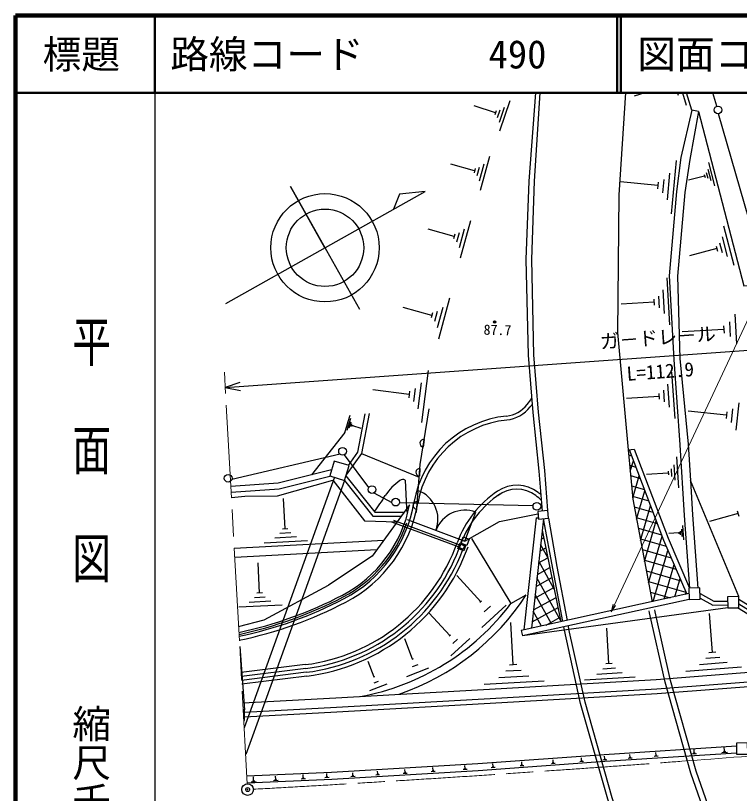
# Model space of a CAD drawing. Units: millimetres, scale not verified. Extents: x 40000 to 680000, y 20000 to 380000.
# Drawn here: x 40000 to 133574, y 279500 to 380000 of the extents above; entities that cross this region are included whole.
import ezdxf
from ezdxf.enums import TextEntityAlignment as Align

# ---------------------------------------------------------------- set-up
doc = ezdxf.new("R2010")
doc.units = ezdxf.units.MM
doc.header["$LTSCALE"] = 1000
doc.header["$PDMODE"] = 32
doc.header["$PDSIZE"] = 500
doc.linetypes.add('CHAIN', pattern=[18.5, 12, -1.5, 3.5, -1.5])
for name, color, linetype, lineweight in [('M-BGD', 7, 'Continuous', 25), ('M-BMK', 2, 'CHAIN', 13), ('M-BMK-SRVR', 3, 'Continuous', 25), ('M-TTL', 2, 'Continuous', 140), ('M-TTL-BAND', 7, 'Continuous', 25), ('M-TTL-LINE', 7, 'Continuous', 50)]:
    doc.layers.add(name, color=color, linetype=linetype, lineweight=lineweight)
doc.layers.add('M-TTL-TXT', color=7, linetype='Continuous')
doc.styles.add('@ＭＳ ゴシック', font='')
doc.styles.add('ＭＳ ゴシック', font='')
doc.styles.get('@ＭＳ ゴシック').set_extended_font_data('@MS Gothic')
doc.styles.get('ＭＳ ゴシック').set_extended_font_data('MS Gothic')

# ---------------------------------------------------------------- blocks, each defined once
blk = doc.blocks.new('open_arrow')
at = {"color": 0, "linetype": 'Continuous', "lineweight": -2}
blk.add_lwpolyline([(7.5, 1.25), (0, 0), (7.5, -1.25)], dxfattribs=at)

msp = doc.modelspace()

# ---------------------------------------------------------------- linework, layer by layer
at = {"layer": 'M-BGD'}
for p, q in [((121350, 370000), (119965, 369586)), ((125562, 370000), (125653, 369696)), ((126198, 370000), (126672, 368412)), ((130659, 368287), (130121, 370000)), ((103896, 368994), (102562, 365053)), ((102047, 367424), (99289, 368358)), ((103169, 368142), (102502, 366172)), ((102130, 367670), (101964, 367177)), ((102608, 367783), (102274, 366798)), ((135891, 349866), (130865, 367312)), ((101269, 361801), (100057, 357391)), ((99340, 359960), (96253, 360808)), ((100525, 360820), (99919, 358615)), ((125409, 361274), (124739, 354382)), ((129584, 360999), (130360, 358006)), ((99416, 360235), (99264, 359684)), ((99932, 360390), (99629, 359287)), ((129479, 360173), (129867, 358676)), ((123779, 358823), (123612, 357100)), ((124552, 359618), (124217, 356172)), ((129074, 359270), (126979, 358727)), ((129026, 359457), (129123, 359083)), ((129277, 359721), (129470, 358973)), ((123006, 358029), (118182, 358498)), ((123048, 358460), (122964, 357598)), ((98816, 353484), (97488, 348650)), ((131524, 352823), (132841, 347742)), ((96702, 351466), (93319, 352395)), ((96785, 351768), (96619, 351163)), ((97351, 351937), (97019, 350729)), ((98001, 352408), (97336, 349992)), ((131345, 351422), (132004, 348881)), ((130658, 349888), (127101, 348966)), ((130576, 350205), (130741, 349570)), ((131002, 350655), (131331, 349384)), ((124184, 346101), (124527, 340031)), ((123099, 343756), (123184, 342239)), ((123663, 344549), (123834, 341514)), ((96114, 343476), (94662, 338193)), ((122535, 342963), (118286, 342724)), ((122513, 343343), (122556, 342584)), ((93803, 341270), (90105, 342287)), ((94513, 341786), (94150, 340465)), ((95223, 342301), (94497, 339659)), ((93894, 341601), (93712, 340940)), ((132990, 341442), (133198, 337596)), ((67111, 331930), (179301, 339950)), ((101856, 340453), (101979, 340382)), ((131530, 339916), (131582, 338954)), ((132273, 340438), (132377, 338515)), ((131556, 339435), (126171, 339144)), ((93328, 334140), (92462, 327434)), ((124780, 333930), (125200, 327926)), ((69001, 332584), (67111, 331930)), ((67111, 331930), (69075, 331551)), ((90883, 331047), (86189, 331654)), ((91662, 331799), (91446, 330122)), ((92441, 332551), (92008, 329198)), ((124284, 332387), (124494, 329385)), ((90937, 331466), (90829, 330628)), ((123189, 330802), (118986, 330508)), ((123162, 331177), (123215, 330427)), ((123736, 331595), (123841, 330094)), ((133495, 329986), (133117, 326454)), ((131893, 328371), (126949, 328901)), ((131941, 328813), (131846, 327930)), ((132694, 329179), (132505, 327413)), ((82846, 326418), (83337, 327968)), ((83124, 326757), (83370, 327531)), ((83340, 326901), (83463, 327289)), ((83526, 326949), (83587, 327143)), ((83557, 327046), (84641, 326702)), ((82543, 326123), (78255, 320670)), ((92837, 325216), (92680, 324245)), ((119210, 323914), (119972, 323985)), ((81955, 323316), (67958, 320076)), ((85652, 319029), (82512, 323267)), ((84729, 323437), (92185, 320359)), ((119273, 323230), (119619, 323130)), ((125430, 322972), (125697, 318987)), ((119396, 321894), (120175, 321670)), ((119467, 321119), (119862, 322493)), ((125098, 321949), (125231, 319956)), ((92276, 321473), (92196, 320492)), ((124368, 320899), (121578, 320712)), ((124351, 321148), (124384, 320650)), ((124733, 321424), (124800, 320428)), ((119518, 320558), (120730, 320210)), ((119782, 317690), (120603, 320545)), ((133484, 304928), (127236, 319936)), ((119641, 319222), (121286, 318750)), ((120287, 314919), (121344, 318598)), ((74849, 313679), (74641, 317604)), ((86313, 318319), (88636, 317086)), ((119764, 317886), (121841, 317290)), ((90936, 316798), (86100, 310155)), ((89630, 317081), (106897, 316689)), ((91926, 317188), (91846, 316207)), ((120802, 312186), (122085, 316650)), ((98097, 312096), (99500, 315842)), ((119984, 316523), (122397, 315829)), ((133392, 315669), (129720, 314615)), ((133297, 315997), (133486, 315341)), ((88596, 314575), (97410, 311311)), ((88847, 314802), (97514, 311592)), ((90606, 314902), (98097, 312096)), ((107288, 315105), (105694, 300625)), ((108244, 315000), (106686, 300843)), ((107288, 315105), (107573, 315128)), ((110724, 301731), (108244, 315000)), ((120244, 315148), (122952, 314369)), ((121317, 309452), (122826, 314702)), ((75199, 313698), (74498, 313661)), ((120503, 313772), (123508, 312909)), ((126066, 313638), (126129, 312711)), ((126221, 314114), (126345, 312260)), ((76310, 312632), (73506, 312484)), ((75579, 313156), (74177, 313082)), ((108082, 313525), (110503, 301682)), ((121832, 306719), (123567, 312754)), ((125727, 313150), (124429, 313063)), ((125719, 313266), (125734, 313034)), ((125897, 313394), (125928, 312930)), ((68265, 311191), (87599, 312215)), ((77741, 312146), (72134, 311849)), ((98930, 312423), (104024, 304038)), ((108807, 309979), (107877, 311660)), ((107952, 312341), (108286, 312527)), ((120762, 312397), (124106, 311437)), ((68330, 310024), (86714, 310998)), ((107784, 310820), (108549, 311243)), ((121021, 311022), (124742, 309953)), ((122439, 304305), (124335, 310903)), ((86100, 310155), (80460, 306406)), ((107617, 309298), (108811, 309960)), ((121280, 309647), (125379, 308470)), ((71555, 305379), (71347, 309304)), ((107449, 307777), (109073, 308676)), ((109644, 305887), (107640, 309507)), ((123828, 304610), (125114, 309087)), ((100128, 304265), (97037, 307653)), ((121540, 308272), (126015, 306987)), ((107282, 306255), (109336, 307393)), ((110480, 301795), (107403, 307354)), ((121799, 306897), (126651, 305503)), ((125216, 304915), (125893, 307271)), ((72134, 301928), (80460, 306406)), ((107114, 304734), (109598, 306109)), ((122058, 305522), (124624, 304785)), ((72286, 304856), (70884, 304781)), ((71905, 305398), (71205, 305361)), ((104024, 304038), (106024, 305150)), ((127049, 305318), (105379, 300556)), ((127064, 304576), (105536, 299846)), ((106947, 303212), (109861, 304826)), ((109265, 301410), (107166, 305202)), ((126604, 305220), (126672, 305455)), ((74447, 303846), (68841, 303549)), ((73016, 304332), (70213, 304184)), ((100226, 304355), (100030, 304176)), ((103410, 303816), (100278, 300956)), ((101378, 303683), (100595, 302968)), ((106779, 301691), (110123, 303542)), ((96141, 299885), (93481, 302799)), ((132073, 303459), (105536, 299846)), ((107991, 301130), (106929, 303049)), ((130078, 297705), (129683, 302735)), ((68828, 301070), (72134, 301928)), ((104322, 296121), (104016, 301576)), ((108582, 301260), (110386, 302259)), ((105379, 300556), (105536, 299846)), ((106717, 300850), (106692, 300896)), ((116698, 296281), (116418, 300863)), ((96218, 299955), (96064, 299815)), ((98717, 299532), (96258, 297287)), ((68972, 298485), (69611, 290300)), ((91299, 296851), (90304, 299456)), ((97122, 299428), (96507, 298867)), ((130527, 297740), (129629, 297670)), ((86353, 294535), (85581, 296558)), ((91389, 296885), (91209, 296816)), ((131033, 297057), (129237, 296916)), ((77449, 296144), (69159, 295113)), ((77510, 295648), (69187, 294613)), ((93388, 295678), (90523, 294584)), ((91985, 296128), (91269, 295854)), ((104809, 296148), (103835, 296094)), ((117556, 295677), (115919, 295577)), ((117107, 296306), (116288, 296256)), ((133840, 295832), (126655, 295267)), ((131988, 296409), (128395, 296127)), ((77572, 295152), (69215, 294113)), ((77634, 294656), (69243, 293612)), ((86424, 294562), (86283, 294508)), ((106358, 294672), (102461, 294453)), ((105340, 295396), (103392, 295287)), ((120090, 294517), (113544, 294118)), ((118414, 295072), (115141, 294872)), ((87989, 293617), (85745, 292760)), ((86891, 293969), (86330, 293755)), ((108350, 294001), (100556, 293565)), ((69611, 290300), (69427, 290303)), ((131638, 284997), (131617, 285504)), ((119438, 284195), (119414, 284542)), ((122834, 284429), (122772, 284425)), ((122803, 284427), (122779, 284775)), ((128034, 284598), (127436, 284574)), ((127883, 284652), (127584, 284640)), ((127805, 284709), (127656, 284703)), ((127766, 284767), (127691, 284764)), ((127728, 284766), (127711, 285184)), ((132009, 284794), (131285, 284765)), ((131825, 284859), (131463, 284845)), ((131731, 284928), (131550, 284921)), ((131683, 284999), (131593, 284995)), ((105450, 283221), (105427, 283571)), ((109634, 283420), (109386, 283403)), ((109568, 283466), (109444, 283457)), ((109534, 283513), (109472, 283509)), ((109503, 283511), (109479, 283859)), ((113429, 283631), (112932, 283596)), ((113301, 283672), (113053, 283654)), ((113236, 283717), (113112, 283708)), ((113201, 283765), (113139, 283760)), ((113170, 283762), (113146, 284110)), ((116420, 283838), (115923, 283803)), ((116292, 283879), (116044, 283862)), ((116227, 283924), (116103, 283916)), ((116192, 283972), (116130, 283967)), ((116161, 283970), (116137, 284318)), ((119697, 284063), (119200, 284028)), ((119569, 284104), (119321, 284087)), ((119504, 284149), (119380, 284141)), ((119469, 284197), (119407, 284192)), ((123062, 284295), (122565, 284260)), ((122935, 284336), (122686, 284319)), ((122869, 284381), (122745, 284373)), ((90364, 282233), (90340, 282593)), ((94048, 282435), (93920, 282427)), ((94012, 282484), (93948, 282480)), ((93980, 282482), (93957, 282840)), ((98366, 282608), (97859, 282575)), ((98236, 282650), (97982, 282634)), ((98169, 282697), (98042, 282688)), ((98134, 282745), (98071, 282741)), ((98102, 282743), (98079, 283098)), ((101991, 282861), (101487, 282828)), ((101862, 282903), (101610, 282886)), ((101796, 282949), (101670, 282941)), ((101761, 282997), (101698, 282993)), ((101729, 282995), (101706, 283348)), ((105710, 283087), (105209, 283054)), ((105581, 283129), (105331, 283112)), ((105516, 283175), (105391, 283166)), ((105481, 283223), (105419, 283219)), ((109762, 283379), (109265, 283345)), ((70771, 281184), (70746, 281625)), ((73630, 281329), (73606, 281751)), ((77348, 281418), (77060, 281402)), ((77273, 281472), (77129, 281464)), ((77233, 281527), (77162, 281523)), ((77197, 281525), (77175, 281928)), ((80525, 281542), (79977, 281510)), ((80385, 281588), (80111, 281573)), ((80313, 281639), (80176, 281632)), ((80276, 281692), (80207, 281688)), ((80242, 281690), (80220, 282074)), ((83879, 281677), (83359, 281647)), ((83746, 281721), (83486, 281706)), ((83678, 281770), (83548, 281762)), ((83643, 281820), (83578, 281816)), ((83610, 281818), (83589, 282183)), ((87066, 281900), (86572, 281872)), ((86940, 281943), (86693, 281929)), ((86875, 281989), (86752, 281982)), ((86841, 282036), (86780, 282033)), ((86811, 282035), (86791, 282380)), ((90631, 282095), (90117, 282062)), ((90499, 282138), (90242, 282121)), ((90432, 282186), (90303, 282177)), ((90396, 282235), (90332, 282231)), ((94246, 282345), (93735, 282312)), ((94115, 282388), (93859, 282372)), ((71097, 281013), (70466, 280977)), ((70935, 281067), (70620, 281049)), ((70853, 281126), (70696, 281117)), ((70810, 281186), (70731, 281182)), ((73942, 281166), (73339, 281131)), ((73788, 281217), (73486, 281200)), ((73709, 281273), (73558, 281265)), ((73668, 281331), (73593, 281327)), ((77495, 281369), (76920, 281336))]:
    msp.add_line(p, q, dxfattribs=at)
for points in [[(108116, 315988), (107705, 321151), (106901, 328707), (106291, 336123), (106016, 348478), (106382, 358624), (107267, 370000)], [(108823, 316045), (108411, 321217), (107607, 328774), (106999, 336160), (106725, 348473), (107090, 358589), (107835, 370000)], [(118842, 370000), (117968, 356818), (117818, 339052), (119210, 323914)], [(128280, 367602), (127420, 367758), (126750, 370000)], [(127420, 367758), (125984, 361645), (125444, 357261), (124498, 346360), (125108, 335554), (125878, 324537), (126441, 315427), (127119, 306018)], [(128280, 367602), (127152, 361400), (126509, 357135), (125571, 346327), (125852, 335710), (126946, 324622), (127236, 319936)], [(128280, 367602), (134120, 345061), (135046, 345111)], [(80000, 350000), (75562, 357907), (84446, 342080)], [(67164, 342795), (92942, 357265), (89645, 356917), (88870, 354979)], [(91814, 315818), (92320, 322003), (93479, 329209)], [(85731, 328583), (84729, 323437), (82742, 320663)], [(83044, 321867), (84256, 323575), (85189, 328539)], [(119210, 323914), (119799, 317505), (122294, 304273)], [(119317, 323924), (123766, 312229), (126758, 305254)], [(119972, 323985), (124354, 312466), (127119, 306018)], [(80860, 321315), (73939, 319603), (67820, 319176)], [(80797, 320475), (74064, 318810), (67865, 318377)], [(67900, 317746), (69625, 317928), (73860, 317945), (81009, 319967), (85112, 314722), (89333, 314597)], [(81216, 320346), (76878, 308252), (70777, 291304), (69556, 287973)], [(82522, 319945), (78162, 307791), (72060, 290838), (69748, 284531)], [(82522, 319945), (86201, 315340), (89864, 315326)], [(82699, 320524), (86442, 315839), (90227, 315824)], [(90355, 319988), (90549, 316348), (90574, 315823)], [(127236, 319936), (127510, 315498), (128192, 306040)], [(98097, 312096), (102577, 314644), (107532, 315645)], [(108902, 315052), (109966, 308801), (111324, 301862)], [(128489, 305325), (130274, 304321), (132055, 304357)], [(128501, 304745), (130148, 303818), (132065, 303857)], [(144081, 298590), (141391, 300570), (140137, 300457), (133492, 304544)], [(143599, 298324), (141248, 300055), (140016, 299944), (133504, 303950)], [(134782, 262012), (131929, 268792), (127284, 282132), (123951, 293895), (121967, 302835), (121921, 303082)], [(135469, 262301), (132625, 269059), (127995, 282357), (124674, 294078), (122697, 302984), (122653, 303219)], [(143612, 297694), (141104, 299540), (139896, 299431), (133307, 303484)], [(124408, 257646), (121417, 264754), (116546, 278745), (113034, 291139), (110938, 300582), (110857, 301015)], [(124970, 257895), (121990, 264975), (117132, 278930), (113629, 291290), (111540, 300705), (111461, 301128)], [(69376, 291218), (81416, 291856), (102771, 293071), (122828, 294239), (140241, 295586), (149494, 296333), (159488, 298125), (160147, 296995)], [(69605, 289999), (81484, 290629), (102842, 291844), (122911, 293012), (140338, 294360), (149636, 295318), (159838, 297524)], [(69594, 289397), (81517, 290030), (102876, 291245), (122952, 292414), (140385, 293762), (149757, 294734), (160147, 296995)], [(69504, 288919), (69585, 288918), (69611, 290300)], [(69901, 281773), (80831, 282241), (99739, 283351), (116101, 284552), (133183, 285665)], [(69951, 280876), (80876, 281344), (99798, 282455), (116163, 283656), (133201, 284766)]]:
    msp.add_lwpolyline(points, dxfattribs=at)
for points in [[(83106, 321848), (81203, 322433), (80619, 320530), (82522, 319945)], [(108823, 316045), (107508, 315940), (107587, 314948), (108902, 315052)], [(97551, 311845), (97847, 312642), (98644, 312347), (98348, 311550)], [(97932, 310850), (97182, 311129), (97461, 311879), (98211, 311600)], [(97873, 310979), (97311, 311188), (97520, 311751), (98082, 311541)], [(97844, 311043), (97375, 311218), (97549, 311686), (98018, 311512)], [(128474, 306045), (127035, 306016), (127064, 304576), (128504, 304606)], [(133484, 304928), (132044, 304898), (132073, 303459), (133513, 303488)], [(134616, 286033), (133176, 286003), (133205, 284564), (134645, 284593)]]:
    msp.add_lwpolyline(points, close=True, dxfattribs=at)
for centre, radius in [((130804, 367809), 500), ((80000, 350000), 7000), ((80000, 350000), 5000), ((101917, 340418), 150), ((101917, 340418), 120), ((101917, 340418), 100), ((101917, 340418), 90), ((101917, 340418), 60), ((101917, 340418), 30), ((82270, 323704), 500), ((67479, 320222), 500), ((86071, 318757), 500), ((89133, 317139), 500), ((107389, 316595), 500)]:
    msp.add_circle(centre, radius, dxfattribs=at)
for centre, radius, start, end in [((102997, 332228), 4000, 276.61606, 321.6008), ((95160, 338439), 14000, 321.6008, 325.85858), ((95160, 338439), 14500, 321.6008, 323.46672), ((102997, 332228), 4500, 276.60534, 321.6008), ((-59076, 372239), 148938, 341.96319, 342.87524), ((104804, 314820), 13500, 95.62354, 170.37694), ((104819, 314804), 13000, 95.74872, 170.37694), ((92759, 324731), 492, 80.86207, 260.86207), ((92236, 320982), 492, 85.32173, 265.32173), ((93427, 314430), 6658, 124.21169, 147.77433), ((90065, 319375), 679, 64.6939, 124.21169), ((90606, 314902), 4000, 339.46839, 69.46839), ((104804, 314820), 4500, 52.34464, 123.68932), ((104804, 314820), 4000, 52.34464, 128.1939), ((55475, 338353), 38204, 324.01538, 327.77433), ((109797, 307332), 13500, 123.68932, 160.31982), ((109797, 307332), 13000, 123.68932, 159.76644), ((99306, 307695), 13000, 47.98829, 52.34464), ((99306, 307695), 13500, 50.18561, 52.34464), ((74487, 319961), 16750, 297.59694, 349.11702), ((74487, 319961), 17250, 297.59694, 350.37694), ((74487, 319961), 17750, 297.59694, 350.37694), ((91886, 316697), 492, 85.32173, 265.32173), ((98097, 312096), 4000, 69.46839, 159.46839), ((74487, 319961), 17000, 297.59694, 341.12124), ((74487, 319961), 24000, 277.08835, 340.31982), ((74487, 319961), 24500, 277.08835, 338.7425), ((74487, 319961), 25000, 277.08835, 338.75929), ((74487, 319961), 25500, 277.08835, 340.31982), ((58042, 351422), 52250, 281.96082, 297.59694), ((58042, 351422), 52500, 281.9187, 297.59694), ((58042, 351422), 52750, 281.87699, 297.59694), ((79043, 322771), 32226, 289.1093, 326.85097), ((58042, 351422), 53250, 281.79474, 297.59694), ((79043, 322771), 31226, 280.14973, 323.13361)]:
    msp.add_arc(centre, radius, start, end, dxfattribs=at)
at = {"layer": 'M-BMK'}
msp.add_line((69958, 280749), (67001, 333914), dxfattribs=at)
for points in [[(129869, 283942), (130866, 284017), (131864, 284092), (132861, 284167), (133858, 284242), (134855, 284317), (135852, 284392), (136850, 284467), (137847, 284542), (138844, 284617), (139841, 284692), (140838, 284767), (141836, 284842), (142833, 284917), (143830, 284992), (144827, 285066), (145824, 285141), (146822, 285216), (147819, 285290), (148816, 285365), (149813, 285440)], [(126125, 283660), (127122, 283735), (128119, 283810), (129116, 283885), (129869, 283942)]]:
    msp.add_lwpolyline(points, dxfattribs=at)
for start, end in [(273.97436, 274.30677), (273.5651, 273.97436), (273.1712, 273.5651)]:
    msp.add_arc((-84146, 3075754), 2800000, start, end, dxfattribs=at)
at = {"layer": 'M-BMK-SRVR'}
msp.add_circle((70000, 280000), 750, dxfattribs=at)
msp.add_point((70000, 280000), dxfattribs=at)
at = {"layer": 'M-TTL'}
for p, q in [((40000, 380000), (40000, 20000)), ((680000, 380000), (40000, 380000))]:
    msp.add_line(p, q, dxfattribs=at)
at = {"layer": 'M-TTL', "color": 7, "lineweight": 13}
msp.add_lwpolyline([(116990, 302965), (138559, 349095), (176505, 349095)], dxfattribs=at)
at = {"layer": 'M-TTL-BAND'}
msp.add_line((58000, 370000), (58000, 20000), dxfattribs=at)
at = {"layer": 'M-TTL-LINE'}
for p, q in [((58000, 380000), (58000, 370000)), ((117750, 380000), (117750, 370000)), ((118250, 380000), (118250, 370000)), ((40000, 370000), (680000, 370000))]:
    msp.add_line(p, q, dxfattribs=at)

# ---------------------------------------------------------------- block references
at = {"layer": 'M-TTL', "color": 7, "lineweight": 13, "xscale": 133, "yscale": 133, "rotation": 64.9}
msp.add_blockref('open_arrow', (116990, 302965), dxfattribs=at)

# ---------------------------------------------------------------- texts
at = {"layer": 'M-BGD', "style": 'ＭＳ ゴシック'}
msp.add_text('87.7', height=1320, rotation=358.645, dxfattribs=at).set_placement((100476, 338376), align=Align.BOTTOM_LEFT)
msp.add_text('ガ－ドレ－ル', height=1833, rotation=4.089, dxfattribs=at).set_placement((123134, 336937), align=Align.BOTTOM_CENTER)
at = {"layer": 'M-BGD', "style": '@ＭＳ ゴシック'}
msp.add_text('L=112.9', height=1833, rotation=4.089, dxfattribs=at).set_placement((123277, 334942), align=Align.TOP_CENTER)
at = {"layer": 'M-TTL-BAND', "style": '@ＭＳ ゴシック', "width": 1.4}
msp.add_text('平  面  図', height=3666, rotation=270, dxfattribs=at).set_placement((49777, 306475), align=Align.MIDDLE_RIGHT)
at = {"layer": 'M-TTL-BAND', "style": '@ＭＳ ゴシック'}
msp.add_text('縮尺千分の一', height=3666, rotation=270, dxfattribs=at).set_placement((49777, 261030), align=Align.MIDDLE_RIGHT)
at = {"layer": 'M-TTL-TXT', "style": 'ＭＳ ゴシック'}
msp.add_text('標題', height=3666, dxfattribs=at).set_placement((48500, 375000), align=Align.MIDDLE_CENTER)
for s, p in [('路線コード', (60000, 375000)), ('図面コード', (120380, 375000)), ('490', (101142, 375000))]:
    msp.add_text(s, height=3666, dxfattribs=at).set_placement(p, align=Align.MIDDLE_LEFT)

doc.saveas('drawing.dxf')
